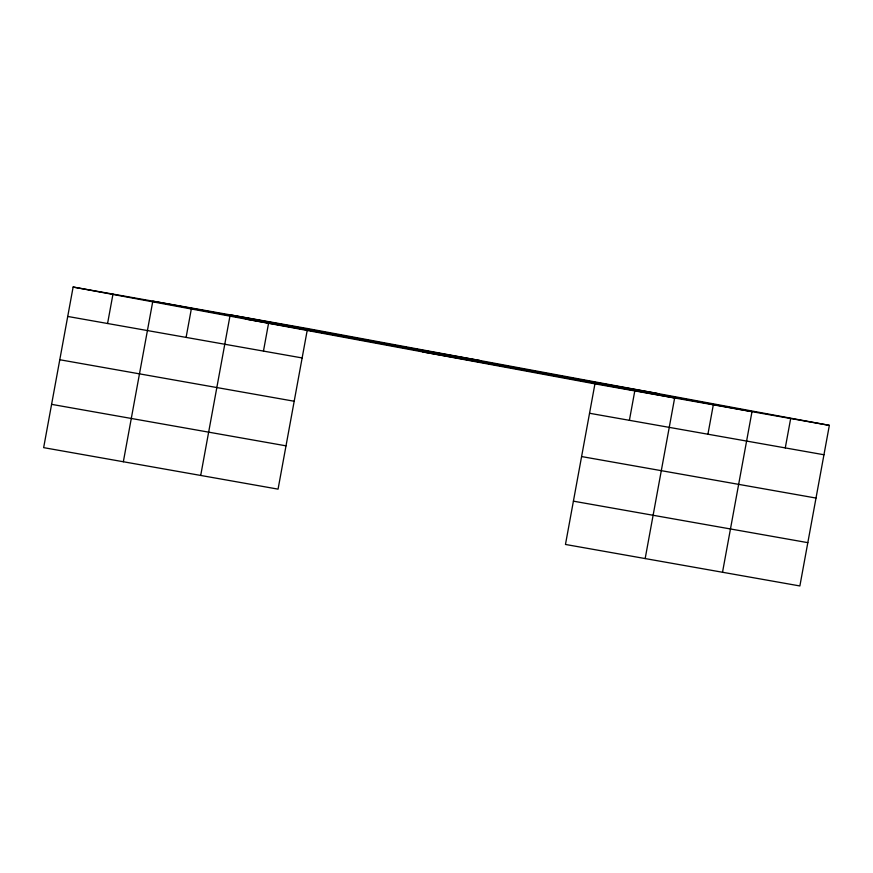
<?xml version="1.0" encoding="UTF-8"?>
<svg xmlns="http://www.w3.org/2000/svg" width="873" height="873" viewBox="0 0 873 873"><rect width="100%" height="100%" fill="white"/><g stroke="black" fill="none" stroke-linecap="round" stroke-linejoin="round"><path stroke-width="1.31" d="M307.536 328.543L73.125 287.042L43.65 447.642L278.061 489.142L307.536 328.543L829.35 425.358L799.875 585.958L565.464 544.457L594.939 383.858L829.35 425.358M107.575 323.501L112.977 294.103M123.344 461.752L152.819 301.152L674.643 397.968L645.169 558.567M186.102 337.404L191.503 308.005M200.703 475.447L230.177 314.847L751.991 411.663L722.517 572.262M263.46 351.099L268.851 321.701M629.4 420.317L634.791 390.918M707.927 434.219L713.317 404.821M785.274 447.914L790.676 418.516M245.324 318.994L479.735 360.494M422.739 351.917L657.151 393.407M67.734 316.452L302.134 357.941M589.548 413.267L823.959 454.757M59.779 359.741L294.19 401.242M581.604 456.557L816.004 498.057M51.594 404.352L286.006 445.841M573.419 501.167L807.82 542.657M73.125 287.042L594.939 383.858"/></g></svg>
